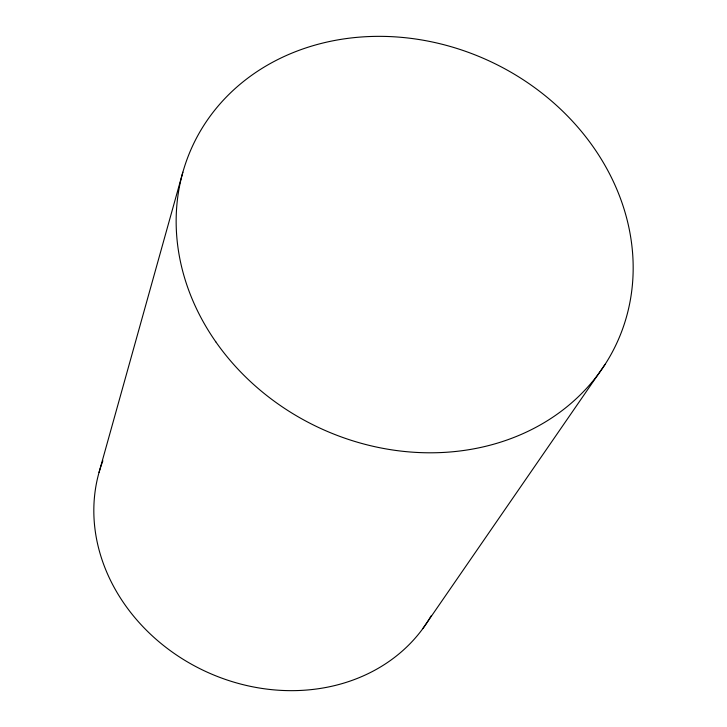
<?xml version="1.0" encoding="UTF-8"?>
<svg xmlns="http://www.w3.org/2000/svg" width="727" height="727" viewBox="0 0 727 727"><rect width="100%" height="100%" fill="white"/><g stroke="black" fill="none" stroke-linecap="round" stroke-linejoin="round"><path stroke-width="1.09" d="M99.045 472.423L182.85 172.217M422.832 628.601L605.091 364.372M431.129 615.842A181.923 157.232 25.1 0 1 204.242 670.794A181.923 157.232 25.1 0 1 102.889 460.782M215.792 341.826A233.903 202.161 25.1 0 0 610.498 355.403A233.903 202.161 25.1 0 0 387.682 36.495A233.903 202.161 25.1 0 0 215.792 341.826"/></g></svg>
